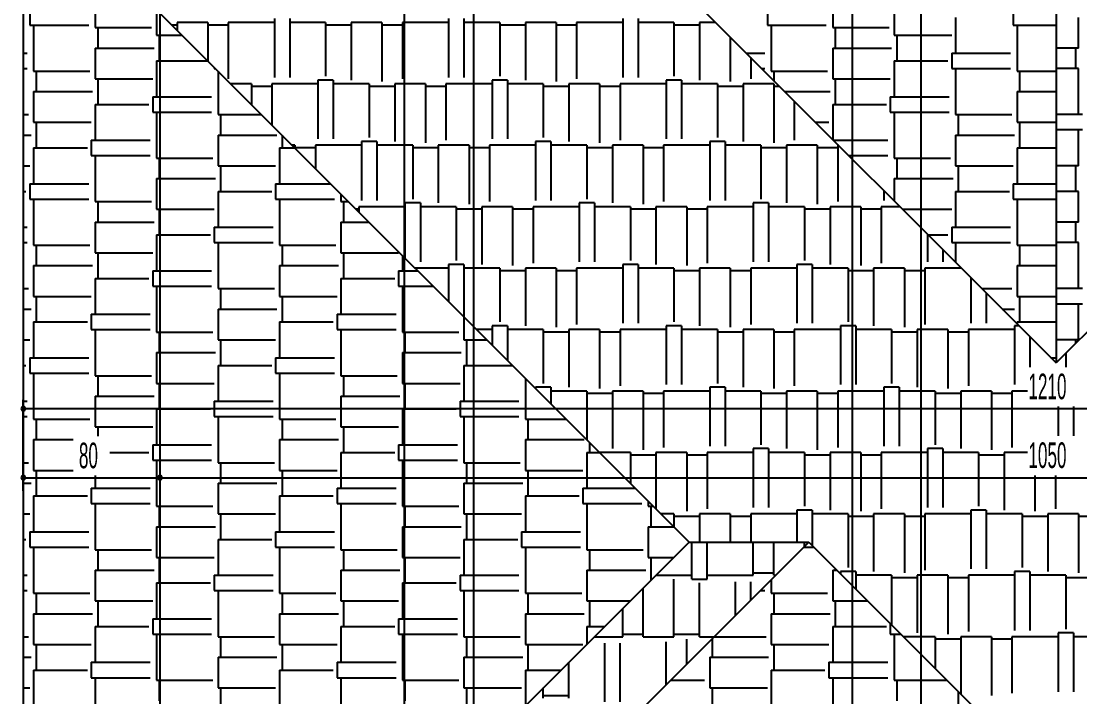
# Model space of a CAD drawing. Extents: x 3907.4 to 3911.57, y -3054.42 to -3053.7.
# Drawn here: x 3909.025 to 3909.149, y -3054.1222 to -3054.043 of the extents above; entities that cross this region are included whole.
import ezdxf

# ---------------------------------------------------------------- set-up
doc = ezdxf.new("R2010")
doc.units = 0
doc.header["$LTSCALE"] = 2
doc.header["$MEASUREMENT"] = 0
doc.linetypes.add('ACAD_ISO03W100', pattern=[30, 12, -18])
doc.layers.get('0').update_dxf_attribs({"linetype": 'CONTINUOUS'})
for name, color, linetype in [('MB', 11, 'CONTINUOUS'), ('OLÇÜ', 6, 'CONTINUOUS'), ('TARAMA', 9, 'CONTINUOUS'), ('ÇATI', 7, 'CONTINUOUS')]:
    doc.layers.add(name, color=color, linetype=linetype)
doc.styles.add('ÖLÇÜ', font='stylu.ttf', dxfattribs={"width": 0.5})

msp = doc.modelspace()

# ---------------------------------------------------------------- linework, layer by layer
at = {"color": 0, "linetype": 'ByBlock'}
for centre, start, end in [((3909.02525, -3054.08837), 0, 180), ((3909.02525, -3054.08837), 180, 0), ((3909.02525, -3054.09648), 0, 180), ((3909.02525, -3054.09648), 180, 0), ((3909.04125, -3054.09648), 0, 180), ((3909.04125, -3054.09648), 0, 180), ((3909.04125, -3054.09648), 180, 0), ((3909.04125, -3054.09648), 180, 0)]:
    msp.add_arc(centre, 0.00025, start, end, dxfattribs=at)
at = {"layer": 'MB', "color": 7, "linetype": 'ACAD_ISO03W100', "ltscale": 0.5}
msp.add_line((3909.04125, -3054.04203), (3909.04125, -3054.16603), dxfattribs=at)
at = {"layer": 'OLÇÜ', "color": 6}
for p, q in [((3909.13037, -3053.96603), (3909.13037, -3054.29203)), ((3909.12236, -3053.98203), (3909.12236, -3054.27603)), ((3909.07797, -3054.02603), (3909.07797, -3054.29203)), ((3909.06986, -3054.04203), (3909.06986, -3054.27603)), ((3909.02525, -3054.09803), (3909.02525, -3054.08737)), ((3909.02525, -3054.08837), (3909.26725, -3054.08837)), ((3909.02525, -3054.09287), (3909.02525, -3054.09548)), ((3909.04125, -3054.09287), (3909.04125, -3054.09548)), ((3909.04125, -3054.09287), (3909.04125, -3054.09548)), ((3909.02525, -3054.09648), (3909.04125, -3054.09648)), ((3909.04125, -3054.09648), (3909.25125, -3054.09648))]:
    msp.add_line(p, q, dxfattribs=at)
at = {"layer": 'TARAMA', "color": 6}
for p, q in [((3909.03366, -3054.03832), (3909.03366, -3054.04372)), ((3909.12006, -3054.03832), (3909.12006, -3054.04372)), ((3909.12726, -3054.04102), (3909.12726, -3054.04462)), ((3909.02601, -3054.04162), (3909.02601, -3054.04342)), ((3909.04086, -3054.04164), (3909.04086, -3054.04462)), ((3909.05466, -3054.04267), (3909.05466, -3054.04957)), ((3909.05646, -3054.04267), (3909.05646, -3054.04957)), ((3909.07506, -3054.04267), (3909.07506, -3054.04957)), ((3909.07686, -3054.04267), (3909.07686, -3054.04957)), ((3909.09546, -3054.04267), (3909.09546, -3054.04957)), ((3909.09726, -3054.04267), (3909.09726, -3054.04957)), ((3909.11241, -3054.04162), (3909.11241, -3054.04342)), ((3909.13446, -3054.04252), (3909.13446, -3054.04672)), ((3909.14121, -3054.04162), (3909.14121, -3054.04342)), ((3909.14886, -3054.04612), (3909.14886, -3054.04252)), ((3909.02601, -3054.04342), (3909.03291, -3054.04342)), ((3909.02646, -3054.04342), (3909.02646, -3054.04882)), ((3909.03366, -3054.04372), (3909.04026, -3054.04372)), ((3909.03396, -3054.04372), (3909.03396, -3054.04612)), ((3909.04326, -3054.04342), (3909.04263, -3054.04342)), ((3909.04686, -3054.04312), (3909.04326, -3054.04312)), ((3909.04326, -3054.04312), (3909.04326, -3054.04404)), ((3909.04686, -3054.04312), (3909.04686, -3054.04764)), ((3909.04926, -3054.04342), (3909.04686, -3054.04342)), ((3909.05466, -3054.04312), (3909.04926, -3054.04312)), ((3909.04926, -3054.04312), (3909.04926, -3054.04972)), ((3909.06066, -3054.04312), (3909.05646, -3054.04312)), ((3909.06066, -3054.04312), (3909.06066, -3054.04942)), ((3909.06366, -3054.04342), (3909.06066, -3054.04342)), ((3909.06726, -3054.04312), (3909.06366, -3054.04312)), ((3909.06366, -3054.04312), (3909.06366, -3054.04987)), ((3909.06726, -3054.04312), (3909.06726, -3054.05002)), ((3909.06966, -3054.04342), (3909.06726, -3054.04342)), ((3909.07506, -3054.04312), (3909.06966, -3054.04312)), ((3909.06966, -3054.04312), (3909.06966, -3054.04972)), ((3909.08106, -3054.04312), (3909.07686, -3054.04312)), ((3909.08106, -3054.04312), (3909.08106, -3054.04942)), ((3909.08406, -3054.04342), (3909.08106, -3054.04342)), ((3909.08766, -3054.04312), (3909.08406, -3054.04312)), ((3909.08406, -3054.04312), (3909.08406, -3054.04987)), ((3909.08766, -3054.04312), (3909.08766, -3054.05002)), ((3909.09006, -3054.04342), (3909.08766, -3054.04342)), ((3909.09546, -3054.04312), (3909.09006, -3054.04312)), ((3909.09006, -3054.04312), (3909.09006, -3054.04972)), ((3909.10146, -3054.04312), (3909.09726, -3054.04312)), ((3909.10146, -3054.04312), (3909.10146, -3054.04942)), ((3909.10446, -3054.04342), (3909.10146, -3054.04342)), ((3909.10633, -3054.04312), (3909.10446, -3054.04312)), ((3909.10446, -3054.04312), (3909.10446, -3054.04987)), ((3909.11241, -3054.04342), (3909.11931, -3054.04342)), ((3909.11286, -3054.04342), (3909.11286, -3054.04882)), ((3909.12006, -3054.04372), (3909.12666, -3054.04372)), ((3909.12036, -3054.04372), (3909.12036, -3054.04612)), ((3909.14121, -3054.04342), (3909.14625, -3054.04342)), ((3909.14166, -3054.04342), (3909.14166, -3054.04882)), ((3909.04086, -3054.04462), (3909.04125, -3054.04462)), ((3909.04116, -3054.04462), (3909.04116, -3054.04762)), ((3909.04125, -3054.04462), (3909.04383, -3054.04462)), ((3909.10806, -3054.04484), (3909.10806, -3054.05002)), ((3909.12726, -3054.04462), (3909.13401, -3054.04462)), ((3909.12756, -3054.04462), (3909.12756, -3054.04762)), ((3909.03366, -3054.04612), (3909.03366, -3054.04972)), ((3909.03366, -3054.04612), (3909.04056, -3054.04612)), ((3909.12006, -3054.04612), (3909.12006, -3054.04972)), ((3909.12006, -3054.04612), (3909.12696, -3054.04612)), ((3909.14886, -3054.04612), (3909.14625, -3054.04612)), ((3909.14856, -3054.04852), (3909.14856, -3054.04612)), ((3909.02525, -3054.04672), (3909.02571, -3054.04672)), ((3909.04086, -3054.04762), (3909.04086, -3054.05182)), ((3909.04086, -3054.04762), (3909.04125, -3054.04762)), ((3909.04125, -3054.04762), (3909.04683, -3054.04762)), ((3909.10993, -3054.04672), (3909.11211, -3054.04672)), ((3909.11046, -3054.04724), (3909.11046, -3054.04972)), ((3909.12726, -3054.04762), (3909.12726, -3054.05182)), ((3909.12726, -3054.04762), (3909.13356, -3054.04762)), ((3909.13401, -3054.04672), (3909.13401, -3054.04852)), ((3909.13401, -3054.04672), (3909.14091, -3054.04672)), ((3909.02525, -3054.04852), (3909.02571, -3054.04852)), ((3909.02646, -3054.04882), (3909.03306, -3054.04882)), ((3909.02676, -3054.04882), (3909.02676, -3054.05122)), ((3909.04761, -3054.04839), (3909.04761, -3054.04852)), ((3909.04761, -3054.04852), (3909.04773, -3054.04852)), ((3909.04806, -3054.04884), (3909.04806, -3054.05392)), ((3909.11173, -3054.04852), (3909.11211, -3054.04852)), ((3909.11286, -3054.04882), (3909.11946, -3054.04882)), ((3909.11316, -3054.04882), (3909.11316, -3054.04994)), ((3909.13401, -3054.04852), (3909.14091, -3054.04852)), ((3909.13446, -3054.04852), (3909.13446, -3054.05392)), ((3909.14166, -3054.04882), (3909.14625, -3054.04882)), ((3909.14196, -3054.04882), (3909.14196, -3054.05122)), ((3909.14886, -3054.04852), (3909.14625, -3054.04852)), ((3909.14886, -3054.05392), (3909.14886, -3054.04852)), ((3909.03366, -3054.04972), (3909.04041, -3054.04972)), ((3909.03396, -3054.04972), (3909.03396, -3054.05272)), ((3909.06156, -3054.04987), (3909.05976, -3054.04987)), ((3909.05976, -3054.04987), (3909.05976, -3054.05677)), ((3909.06156, -3054.04987), (3909.06156, -3054.05677)), ((3909.08196, -3054.04987), (3909.08016, -3054.04987)), ((3909.08016, -3054.04987), (3909.08016, -3054.05677)), ((3909.08196, -3054.04987), (3909.08196, -3054.05677)), ((3909.10236, -3054.04987), (3909.10056, -3054.04987)), ((3909.10056, -3054.04987), (3909.10056, -3054.05677)), ((3909.10236, -3054.04987), (3909.10236, -3054.05677)), ((3909.12006, -3054.04972), (3909.12681, -3054.04972)), ((3909.12036, -3054.04972), (3909.12036, -3054.05272)), ((3909.02646, -3054.05122), (3909.02646, -3054.05482)), ((3909.02646, -3054.05122), (3909.03336, -3054.05122)), ((3909.05196, -3054.05032), (3909.04953, -3054.05032)), ((3909.05196, -3054.05032), (3909.05196, -3054.05274)), ((3909.05436, -3054.05062), (3909.05196, -3054.05062)), ((3909.05976, -3054.05032), (3909.05436, -3054.05032)), ((3909.05436, -3054.05032), (3909.05436, -3054.05514)), ((3909.06576, -3054.05032), (3909.06156, -3054.05032)), ((3909.06576, -3054.05032), (3909.06576, -3054.05662)), ((3909.06876, -3054.05062), (3909.06576, -3054.05062)), ((3909.07236, -3054.05032), (3909.06876, -3054.05032)), ((3909.06876, -3054.05032), (3909.06876, -3054.05707)), ((3909.07236, -3054.05032), (3909.07236, -3054.05722)), ((3909.07476, -3054.05062), (3909.07236, -3054.05062)), ((3909.08016, -3054.05032), (3909.07476, -3054.05032)), ((3909.07476, -3054.05032), (3909.07476, -3054.05692)), ((3909.08616, -3054.05032), (3909.08196, -3054.05032)), ((3909.08616, -3054.05032), (3909.08616, -3054.05662)), ((3909.08916, -3054.05062), (3909.08616, -3054.05062)), ((3909.09276, -3054.05032), (3909.08916, -3054.05032)), ((3909.08916, -3054.05032), (3909.08916, -3054.05707)), ((3909.09276, -3054.05032), (3909.09276, -3054.05722)), ((3909.09516, -3054.05062), (3909.09276, -3054.05062)), ((3909.10056, -3054.05032), (3909.09516, -3054.05032)), ((3909.09516, -3054.05032), (3909.09516, -3054.05692)), ((3909.10656, -3054.05032), (3909.10236, -3054.05032)), ((3909.10656, -3054.05032), (3909.10656, -3054.05662)), ((3909.10956, -3054.05062), (3909.10656, -3054.05062)), ((3909.11316, -3054.05032), (3909.10956, -3054.05032)), ((3909.10956, -3054.05032), (3909.10956, -3054.05707)), ((3909.11316, -3054.05032), (3909.11316, -3054.05722)), ((3909.11383, -3054.05062), (3909.11316, -3054.05062)), ((3909.11443, -3054.05122), (3909.11976, -3054.05122)), ((3909.14166, -3054.05122), (3909.14166, -3054.05482)), ((3909.14166, -3054.05122), (3909.14625, -3054.05122)), ((3909.03366, -3054.05272), (3909.03366, -3054.05692)), ((3909.03366, -3054.05272), (3909.03996, -3054.05272)), ((3909.04041, -3054.05182), (3909.04041, -3054.05362)), ((3909.04041, -3054.05182), (3909.04125, -3054.05182)), ((3909.04125, -3054.05182), (3909.04731, -3054.05182)), ((3909.11556, -3054.05234), (3909.11556, -3054.05692)), ((3909.12006, -3054.05272), (3909.12006, -3054.05684)), ((3909.12006, -3054.05272), (3909.12636, -3054.05272)), ((3909.12681, -3054.05182), (3909.12681, -3054.05362)), ((3909.12681, -3054.05182), (3909.13371, -3054.05182)), ((3909.02525, -3054.05392), (3909.02586, -3054.05392)), ((3909.04041, -3054.05362), (3909.04125, -3054.05362)), ((3909.04086, -3054.05362), (3909.04086, -3054.05902)), ((3909.04125, -3054.05362), (3909.04731, -3054.05362)), ((3909.04806, -3054.05392), (3909.05313, -3054.05392)), ((3909.04836, -3054.05392), (3909.04836, -3054.05632)), ((3909.12681, -3054.05362), (3909.13371, -3054.05362)), ((3909.12726, -3054.05362), (3909.12726, -3054.05902)), ((3909.13446, -3054.05392), (3909.14106, -3054.05392)), ((3909.13476, -3054.05392), (3909.13476, -3054.05632)), ((3909.14931, -3054.05392), (3909.14625, -3054.05392)), ((3909.02646, -3054.05482), (3909.03321, -3054.05482)), ((3909.02676, -3054.05482), (3909.02676, -3054.05782)), ((3909.11803, -3054.05482), (3909.11961, -3054.05482)), ((3909.14166, -3054.05482), (3909.14625, -3054.05482)), ((3909.14196, -3054.05482), (3909.14196, -3054.05782)), ((3909.02525, -3054.05632), (3909.02616, -3054.05632)), ((3909.04806, -3054.05632), (3909.04806, -3054.05992)), ((3909.04806, -3054.05632), (3909.05496, -3054.05632)), ((3909.05556, -3054.05634), (3909.05556, -3054.05782)), ((3909.13446, -3054.05632), (3909.13446, -3054.05992)), ((3909.13446, -3054.05632), (3909.14136, -3054.05632)), ((3909.14931, -3054.05572), (3909.14625, -3054.05572)), ((3909.14886, -3054.05992), (3909.14886, -3054.05572)), ((3909.03321, -3054.05692), (3909.03321, -3054.05872)), ((3909.03321, -3054.05692), (3909.04011, -3054.05692)), ((3909.05706, -3054.05752), (3909.05673, -3054.05752)), ((3909.05706, -3054.05752), (3909.05706, -3054.05784)), ((3909.06486, -3054.05752), (3909.05946, -3054.05752)), ((3909.05946, -3054.05752), (3909.05946, -3054.06024)), ((3909.06666, -3054.05707), (3909.06486, -3054.05707)), ((3909.06486, -3054.05707), (3909.06486, -3054.06397)), ((3909.06666, -3054.05707), (3909.06666, -3054.06397)), ((3909.07086, -3054.05752), (3909.06666, -3054.05752)), ((3909.07086, -3054.05752), (3909.07086, -3054.06382)), ((3909.07746, -3054.05752), (3909.07386, -3054.05752)), ((3909.07386, -3054.05752), (3909.07386, -3054.06427)), ((3909.07746, -3054.05752), (3909.07746, -3054.06442)), ((3909.08526, -3054.05752), (3909.07986, -3054.05752)), ((3909.07986, -3054.05752), (3909.07986, -3054.06412)), ((3909.08706, -3054.05707), (3909.08526, -3054.05707)), ((3909.08526, -3054.05707), (3909.08526, -3054.06397)), ((3909.08706, -3054.05707), (3909.08706, -3054.06397)), ((3909.09126, -3054.05752), (3909.08706, -3054.05752)), ((3909.09126, -3054.05752), (3909.09126, -3054.06382)), ((3909.09786, -3054.05752), (3909.09426, -3054.05752)), ((3909.09426, -3054.05752), (3909.09426, -3054.06427)), ((3909.09786, -3054.05752), (3909.09786, -3054.06442)), ((3909.10566, -3054.05752), (3909.10026, -3054.05752)), ((3909.10026, -3054.05752), (3909.10026, -3054.06412)), ((3909.10746, -3054.05707), (3909.10566, -3054.05707)), ((3909.10566, -3054.05707), (3909.10566, -3054.06397)), ((3909.10746, -3054.05707), (3909.10746, -3054.06397)), ((3909.11166, -3054.05752), (3909.10746, -3054.05752)), ((3909.11166, -3054.05752), (3909.11166, -3054.06382)), ((3909.11826, -3054.05752), (3909.11466, -3054.05752)), ((3909.11466, -3054.05752), (3909.11466, -3054.06427)), ((3909.11826, -3054.05752), (3909.11826, -3054.06442)), ((3909.12013, -3054.05692), (3909.12651, -3054.05692)), ((3909.12073, -3054.05752), (3909.12066, -3054.05752)), ((3909.12066, -3054.05752), (3909.12066, -3054.06412)), ((3909.02646, -3054.05782), (3909.02646, -3054.06202)), ((3909.02646, -3054.05782), (3909.03276, -3054.05782)), ((3909.03321, -3054.05872), (3909.04011, -3054.05872)), ((3909.03366, -3054.05872), (3909.03366, -3054.06412)), ((3909.05526, -3054.05782), (3909.05526, -3054.06202)), ((3909.05526, -3054.05782), (3909.05703, -3054.05782)), ((3909.05946, -3054.05782), (3909.05706, -3054.05782)), ((3909.07386, -3054.05782), (3909.07086, -3054.05782)), ((3909.07986, -3054.05782), (3909.07746, -3054.05782)), ((3909.09426, -3054.05782), (3909.09126, -3054.05782)), ((3909.10026, -3054.05782), (3909.09786, -3054.05782)), ((3909.11466, -3054.05782), (3909.11166, -3054.05782)), ((3909.12066, -3054.05782), (3909.11826, -3054.05782)), ((3909.12193, -3054.05872), (3909.12651, -3054.05872)), ((3909.14166, -3054.05782), (3909.14166, -3054.06202)), ((3909.14166, -3054.05782), (3909.14625, -3054.05782)), ((3909.02525, -3054.05992), (3909.02601, -3054.05992)), ((3909.04086, -3054.05902), (3909.04125, -3054.05902)), ((3909.04116, -3054.05902), (3909.04116, -3054.06142)), ((3909.04125, -3054.05902), (3909.04746, -3054.05902)), ((3909.04806, -3054.05992), (3909.05481, -3054.05992)), ((3909.04836, -3054.05992), (3909.04836, -3054.06292)), ((3909.12726, -3054.05902), (3909.13386, -3054.05902)), ((3909.12756, -3054.05902), (3909.12756, -3054.06142)), ((3909.13446, -3054.05992), (3909.14121, -3054.05992)), ((3909.13476, -3054.05992), (3909.13476, -3054.06292)), ((3909.14886, -3054.05992), (3909.14625, -3054.05992)), ((3909.14856, -3054.06292), (3909.14856, -3054.05992)), ((3909.02601, -3054.06202), (3909.02601, -3054.06382)), ((3909.02601, -3054.06202), (3909.03291, -3054.06202)), ((3909.04086, -3054.06142), (3909.04086, -3054.06502)), ((3909.04086, -3054.06142), (3909.04125, -3054.06142)), ((3909.04125, -3054.06142), (3909.04776, -3054.06142)), ((3909.05481, -3054.06202), (3909.05481, -3054.06382)), ((3909.05481, -3054.06202), (3909.06123, -3054.06202)), ((3909.12726, -3054.06142), (3909.12726, -3054.06404)), ((3909.12726, -3054.06142), (3909.13416, -3054.06142)), ((3909.14121, -3054.06202), (3909.14121, -3054.06382)), ((3909.14121, -3054.06202), (3909.14625, -3054.06202)), ((3909.02525, -3054.06292), (3909.02556, -3054.06292)), ((3909.02601, -3054.06382), (3909.03291, -3054.06382)), ((3909.02646, -3054.06382), (3909.02646, -3054.06922)), ((3909.04806, -3054.06292), (3909.04806, -3054.06712)), ((3909.04806, -3054.06292), (3909.05436, -3054.06292)), ((3909.05481, -3054.06382), (3909.06171, -3054.06382)), ((3909.05526, -3054.06382), (3909.05526, -3054.06922)), ((3909.06246, -3054.06324), (3909.06246, -3054.06412)), ((3909.12606, -3054.06284), (3909.12606, -3054.06397)), ((3909.13446, -3054.06292), (3909.13446, -3054.06712)), ((3909.13446, -3054.06292), (3909.14076, -3054.06292)), ((3909.14121, -3054.06382), (3909.14625, -3054.06382)), ((3909.14166, -3054.06382), (3909.14166, -3054.06922)), ((3909.14886, -3054.06292), (3909.14625, -3054.06292)), ((3909.14886, -3054.06652), (3909.14886, -3054.06292)), ((3909.03366, -3054.06412), (3909.04026, -3054.06412)), ((3909.03396, -3054.06412), (3909.03396, -3054.06652)), ((3909.04086, -3054.06502), (3909.04125, -3054.06502)), ((3909.04116, -3054.06502), (3909.04116, -3054.06802)), ((3909.04125, -3054.06502), (3909.04761, -3054.06502)), ((3909.06246, -3054.06412), (3909.06333, -3054.06412)), ((3909.06276, -3054.06412), (3909.06276, -3054.06652)), ((3909.06456, -3054.06502), (3909.06423, -3054.06502)), ((3909.06996, -3054.06472), (3909.06456, -3054.06472)), ((3909.06456, -3054.06472), (3909.06456, -3054.06534)), ((3909.07176, -3054.06427), (3909.06996, -3054.06427)), ((3909.06996, -3054.06427), (3909.06996, -3054.07074)), ((3909.07176, -3054.06427), (3909.07176, -3054.07117)), ((3909.07596, -3054.06472), (3909.07176, -3054.06472)), ((3909.07596, -3054.06472), (3909.07596, -3054.07102)), ((3909.07896, -3054.06502), (3909.07596, -3054.06502)), ((3909.08256, -3054.06472), (3909.07896, -3054.06472)), ((3909.07896, -3054.06472), (3909.07896, -3054.07147)), ((3909.08256, -3054.06472), (3909.08256, -3054.07162)), ((3909.08496, -3054.06502), (3909.08256, -3054.06502)), ((3909.09036, -3054.06472), (3909.08496, -3054.06472)), ((3909.08496, -3054.06472), (3909.08496, -3054.07132)), ((3909.09216, -3054.06427), (3909.09036, -3054.06427)), ((3909.09036, -3054.06427), (3909.09036, -3054.07117)), ((3909.09216, -3054.06427), (3909.09216, -3054.07117)), ((3909.09636, -3054.06472), (3909.09216, -3054.06472)), ((3909.09636, -3054.06472), (3909.09636, -3054.07102)), ((3909.09936, -3054.06502), (3909.09636, -3054.06502)), ((3909.10296, -3054.06472), (3909.09936, -3054.06472)), ((3909.09936, -3054.06472), (3909.09936, -3054.07147)), ((3909.10296, -3054.06472), (3909.10296, -3054.07162)), ((3909.10536, -3054.06502), (3909.10296, -3054.06502)), ((3909.11076, -3054.06472), (3909.10536, -3054.06472)), ((3909.10536, -3054.06472), (3909.10536, -3054.07132)), ((3909.11256, -3054.06427), (3909.11076, -3054.06427)), ((3909.11076, -3054.06427), (3909.11076, -3054.07117)), ((3909.11256, -3054.06427), (3909.11256, -3054.07117)), ((3909.11676, -3054.06472), (3909.11256, -3054.06472)), ((3909.11676, -3054.06472), (3909.11676, -3054.07102)), ((3909.11976, -3054.06502), (3909.11676, -3054.06502)), ((3909.12336, -3054.06472), (3909.11976, -3054.06472)), ((3909.11976, -3054.06472), (3909.11976, -3054.07147)), ((3909.12336, -3054.06472), (3909.12336, -3054.07162)), ((3909.12576, -3054.06502), (3909.12336, -3054.06502)), ((3909.12793, -3054.06472), (3909.12576, -3054.06472)), ((3909.12576, -3054.06472), (3909.12576, -3054.07132)), ((3909.12823, -3054.06502), (3909.13401, -3054.06502)), ((3909.02525, -3054.06712), (3909.02571, -3054.06712)), ((3909.03366, -3054.06652), (3909.03366, -3054.07012)), ((3909.03366, -3054.06652), (3909.04056, -3054.06652)), ((3909.04761, -3054.06712), (3909.04761, -3054.06892)), ((3909.04761, -3054.06712), (3909.05451, -3054.06712)), ((3909.06246, -3054.06652), (3909.06246, -3054.07012)), ((3909.06246, -3054.06652), (3909.06573, -3054.06652)), ((3909.13401, -3054.06712), (3909.13401, -3054.06892)), ((3909.13401, -3054.06712), (3909.14091, -3054.06712)), ((3909.14886, -3054.06652), (3909.14625, -3054.06652)), ((3909.14856, -3054.06892), (3909.14856, -3054.06652)), ((3909.04086, -3054.06802), (3909.04086, -3054.07222)), ((3909.04086, -3054.06802), (3909.04125, -3054.06802)), ((3909.04125, -3054.06802), (3909.04716, -3054.06802)), ((3909.13116, -3054.06794), (3909.13116, -3054.07117)), ((3909.13123, -3054.06802), (3909.13356, -3054.06802)), ((3909.02525, -3054.06892), (3909.02571, -3054.06892)), ((3909.02646, -3054.06922), (3909.03306, -3054.06922)), ((3909.02676, -3054.06922), (3909.02676, -3054.07162)), ((3909.04761, -3054.06892), (3909.05451, -3054.06892)), ((3909.04806, -3054.06892), (3909.04806, -3054.07432)), ((3909.05526, -3054.06922), (3909.06186, -3054.06922)), ((3909.05556, -3054.06922), (3909.05556, -3054.07162)), ((3909.13296, -3054.06974), (3909.13296, -3054.07117)), ((3909.13401, -3054.06892), (3909.14091, -3054.06892)), ((3909.13446, -3054.06892), (3909.13446, -3054.07124)), ((3909.14166, -3054.06922), (3909.14625, -3054.06922)), ((3909.14196, -3054.06922), (3909.14196, -3054.07162)), ((3909.14886, -3054.06892), (3909.14625, -3054.06892)), ((3909.14886, -3054.07432), (3909.14886, -3054.06892)), ((3909.03366, -3054.07012), (3909.04041, -3054.07012)), ((3909.03396, -3054.07012), (3909.03396, -3054.07312)), ((3909.06246, -3054.07012), (3909.06921, -3054.07012)), ((3909.06276, -3054.07012), (3909.06276, -3054.07312)), ((3909.06966, -3054.07044), (3909.06966, -3054.07222)), ((3909.02646, -3054.07162), (3909.02646, -3054.07522)), ((3909.02646, -3054.07162), (3909.03336, -3054.07162)), ((3909.04041, -3054.07222), (3909.04041, -3054.07402)), ((3909.04041, -3054.07222), (3909.04125, -3054.07222)), ((3909.04125, -3054.07222), (3909.04731, -3054.07222)), ((3909.05526, -3054.07162), (3909.05526, -3054.07522)), ((3909.05526, -3054.07162), (3909.06216, -3054.07162)), ((3909.06921, -3054.07222), (3909.06921, -3054.07402)), ((3909.06921, -3054.07222), (3909.07143, -3054.07222)), ((3909.07506, -3054.07192), (3909.07113, -3054.07192)), ((3909.07686, -3054.07147), (3909.07506, -3054.07147)), ((3909.07506, -3054.07147), (3909.07506, -3054.07584)), ((3909.07686, -3054.07147), (3909.07686, -3054.07764)), ((3909.08106, -3054.07192), (3909.07686, -3054.07192)), ((3909.08106, -3054.07192), (3909.08106, -3054.07822)), ((3909.08406, -3054.07222), (3909.08106, -3054.07222)), ((3909.08766, -3054.07192), (3909.08406, -3054.07192)), ((3909.08406, -3054.07192), (3909.08406, -3054.07867)), ((3909.08766, -3054.07192), (3909.08766, -3054.07882)), ((3909.09006, -3054.07222), (3909.08766, -3054.07222)), ((3909.09546, -3054.07192), (3909.09006, -3054.07192)), ((3909.09006, -3054.07192), (3909.09006, -3054.07852)), ((3909.09726, -3054.07147), (3909.09546, -3054.07147)), ((3909.09546, -3054.07147), (3909.09546, -3054.07837)), ((3909.09726, -3054.07147), (3909.09726, -3054.07837)), ((3909.10146, -3054.07192), (3909.09726, -3054.07192)), ((3909.10146, -3054.07192), (3909.10146, -3054.07822)), ((3909.10446, -3054.07222), (3909.10146, -3054.07222)), ((3909.10806, -3054.07192), (3909.10446, -3054.07192)), ((3909.10446, -3054.07192), (3909.10446, -3054.07867)), ((3909.10806, -3054.07192), (3909.10806, -3054.07882)), ((3909.11046, -3054.07222), (3909.10806, -3054.07222)), ((3909.11586, -3054.07192), (3909.11046, -3054.07192)), ((3909.11046, -3054.07192), (3909.11046, -3054.07852)), ((3909.11766, -3054.07147), (3909.11586, -3054.07147)), ((3909.11586, -3054.07147), (3909.11586, -3054.07837)), ((3909.11766, -3054.07147), (3909.11766, -3054.07837)), ((3909.12186, -3054.07192), (3909.11766, -3054.07192)), ((3909.12186, -3054.07192), (3909.12186, -3054.07822)), ((3909.12486, -3054.07222), (3909.12186, -3054.07222)), ((3909.12846, -3054.07192), (3909.12486, -3054.07192)), ((3909.12486, -3054.07192), (3909.12486, -3054.07867)), ((3909.12846, -3054.07192), (3909.12846, -3054.07882)), ((3909.13086, -3054.07222), (3909.12846, -3054.07222)), ((3909.13513, -3054.07192), (3909.13086, -3054.07192)), ((3909.13086, -3054.07192), (3909.13086, -3054.07852)), ((3909.14166, -3054.07162), (3909.14166, -3054.07522)), ((3909.14166, -3054.07162), (3909.14625, -3054.07162)), ((3909.03366, -3054.07312), (3909.03366, -3054.07732)), ((3909.03366, -3054.07312), (3909.03996, -3054.07312)), ((3909.06246, -3054.07312), (3909.06246, -3054.07732)), ((3909.06246, -3054.07312), (3909.06876, -3054.07312)), ((3909.13626, -3054.07304), (3909.13626, -3054.07837)), ((3909.02525, -3054.07432), (3909.02586, -3054.07432)), ((3909.04041, -3054.07402), (3909.04125, -3054.07402)), ((3909.04086, -3054.07402), (3909.04086, -3054.07942)), ((3909.04125, -3054.07402), (3909.04731, -3054.07402)), ((3909.04806, -3054.07432), (3909.05466, -3054.07432)), ((3909.04836, -3054.07432), (3909.04836, -3054.07672)), ((3909.06921, -3054.07402), (3909.07323, -3054.07402)), ((3909.06966, -3054.07402), (3909.06966, -3054.07942)), ((3909.13753, -3054.07432), (3909.14106, -3054.07432)), ((3909.13806, -3054.07484), (3909.13806, -3054.07837)), ((3909.14931, -3054.07432), (3909.14625, -3054.07432)), ((3909.02646, -3054.07522), (3909.03321, -3054.07522)), ((3909.02676, -3054.07522), (3909.02676, -3054.07822)), ((3909.05526, -3054.07522), (3909.06201, -3054.07522)), ((3909.05556, -3054.07522), (3909.05556, -3054.07822)), ((3909.14166, -3054.07522), (3909.14625, -3054.07522)), ((3909.14196, -3054.07522), (3909.14196, -3054.07822)), ((3909.14931, -3054.07612), (3909.14625, -3054.07612)), ((3909.14886, -3054.08032), (3909.14886, -3054.07612)), ((3909.02525, -3054.07672), (3909.02616, -3054.07672)), ((3909.03321, -3054.07732), (3909.03321, -3054.07912)), ((3909.03321, -3054.07732), (3909.04011, -3054.07732)), ((3909.04806, -3054.07672), (3909.04806, -3054.08032)), ((3909.04806, -3054.07672), (3909.05496, -3054.07672)), ((3909.06201, -3054.07732), (3909.06201, -3054.07912)), ((3909.06201, -3054.07732), (3909.06891, -3054.07732)), ((3909.13993, -3054.07672), (3909.14136, -3054.07672)), ((3909.02646, -3054.07822), (3909.02646, -3054.08242)), ((3909.02646, -3054.07822), (3909.03276, -3054.07822)), ((3909.05526, -3054.07822), (3909.05526, -3054.08242)), ((3909.05526, -3054.07822), (3909.06156, -3054.07822)), ((3909.07686, -3054.07764), (3909.07686, -3054.08032)), ((3909.08196, -3054.07867), (3909.08016, -3054.07867)), ((3909.08016, -3054.07867), (3909.08016, -3054.08094)), ((3909.08196, -3054.07867), (3909.08196, -3054.08274)), ((3909.10236, -3054.07867), (3909.10056, -3054.07867)), ((3909.10056, -3054.07867), (3909.10056, -3054.08557)), ((3909.10236, -3054.07867), (3909.10236, -3054.08557)), ((3909.12276, -3054.07867), (3909.12096, -3054.07867)), ((3909.12096, -3054.07867), (3909.12096, -3054.08557)), ((3909.12276, -3054.07867), (3909.12276, -3054.08557)), ((3909.14188, -3054.07867), (3909.14136, -3054.07867)), ((3909.14136, -3054.07867), (3909.14136, -3054.08557)), ((3909.14166, -3054.07822), (3909.14166, -3054.07844)), ((3909.14166, -3054.07822), (3909.14625, -3054.07822)), ((3909.03321, -3054.07912), (3909.04011, -3054.07912)), ((3909.03366, -3054.07912), (3909.03366, -3054.08452)), ((3909.04086, -3054.07942), (3909.04125, -3054.07942)), ((3909.04116, -3054.07942), (3909.04116, -3054.08182)), ((3909.04125, -3054.07942), (3909.04746, -3054.07942)), ((3909.06201, -3054.07912), (3909.06891, -3054.07912)), ((3909.06246, -3054.07912), (3909.06246, -3054.08452)), ((3909.06966, -3054.07942), (3909.07626, -3054.07942)), ((3909.06996, -3054.07942), (3909.06996, -3054.08182)), ((3909.08016, -3054.07912), (3909.07833, -3054.07912)), ((3909.08616, -3054.07912), (3909.08196, -3054.07912)), ((3909.08616, -3054.07912), (3909.08616, -3054.08542)), ((3909.08916, -3054.07942), (3909.08616, -3054.07942)), ((3909.09276, -3054.07912), (3909.08916, -3054.07912)), ((3909.08916, -3054.07912), (3909.08916, -3054.08587)), ((3909.09276, -3054.07912), (3909.09276, -3054.08602)), ((3909.09516, -3054.07942), (3909.09276, -3054.07942)), ((3909.10056, -3054.07912), (3909.09516, -3054.07912)), ((3909.09516, -3054.07912), (3909.09516, -3054.08572)), ((3909.10656, -3054.07912), (3909.10236, -3054.07912)), ((3909.10656, -3054.07912), (3909.10656, -3054.08542)), ((3909.10956, -3054.07942), (3909.10656, -3054.07942)), ((3909.11316, -3054.07912), (3909.10956, -3054.07912)), ((3909.10956, -3054.07912), (3909.10956, -3054.08587)), ((3909.11316, -3054.07912), (3909.11316, -3054.08602)), ((3909.11556, -3054.07942), (3909.11316, -3054.07942)), ((3909.12096, -3054.07912), (3909.11556, -3054.07912)), ((3909.11556, -3054.07912), (3909.11556, -3054.08572)), ((3909.12696, -3054.07912), (3909.12276, -3054.07912)), ((3909.12696, -3054.07912), (3909.12696, -3054.08542)), ((3909.12996, -3054.07942), (3909.12696, -3054.07942)), ((3909.13356, -3054.07912), (3909.12996, -3054.07912)), ((3909.12996, -3054.07912), (3909.12996, -3054.08587)), ((3909.13356, -3054.07912), (3909.13356, -3054.08602)), ((3909.13596, -3054.07942), (3909.13356, -3054.07942)), ((3909.14136, -3054.07912), (3909.13596, -3054.07912)), ((3909.13596, -3054.07912), (3909.13596, -3054.08572)), ((3909.14316, -3054.07994), (3909.14316, -3054.08352)), ((3909.02525, -3054.08032), (3909.02601, -3054.08032)), ((3909.04806, -3054.08032), (3909.05481, -3054.08032)), ((3909.04836, -3054.08032), (3909.04836, -3054.08332)), ((3909.07686, -3054.08032), (3909.07953, -3054.08032)), ((3909.07716, -3054.08032), (3909.07716, -3054.08332)), ((3909.14886, -3054.08032), (3909.14625, -3054.08032)), ((3909.14856, -3054.08071), (3909.14856, -3054.08032)), ((3909.02601, -3054.08242), (3909.02601, -3054.08422)), ((3909.02601, -3054.08242), (3909.03291, -3054.08242)), ((3909.04086, -3054.08182), (3909.04086, -3054.08542)), ((3909.04086, -3054.08182), (3909.04125, -3054.08182)), ((3909.04125, -3054.08182), (3909.04776, -3054.08182)), ((3909.05481, -3054.08242), (3909.05481, -3054.08422)), ((3909.05481, -3054.08242), (3909.06171, -3054.08242)), ((3909.06966, -3054.08182), (3909.06966, -3054.08542)), ((3909.06966, -3054.08182), (3909.07656, -3054.08182)), ((3909.14563, -3054.08242), (3909.14625, -3054.08242)), ((3909.14736, -3054.08191), (3909.14736, -3054.08352)), ((3909.02525, -3054.08332), (3909.02556, -3054.08332)), ((3909.04806, -3054.08332), (3909.04806, -3054.08752)), ((3909.04806, -3054.08332), (3909.05436, -3054.08332)), ((3909.07686, -3054.08332), (3909.07686, -3054.08752)), ((3909.07686, -3054.08332), (3909.08253, -3054.08332)), ((3909.02601, -3054.08422), (3909.03291, -3054.08422)), ((3909.02646, -3054.08422), (3909.02646, -3054.08962)), ((3909.03366, -3054.08452), (3909.04026, -3054.08452)), ((3909.03396, -3054.08452), (3909.03396, -3054.08692)), ((3909.05481, -3054.08422), (3909.06171, -3054.08422)), ((3909.05526, -3054.08422), (3909.05526, -3054.08962)), ((3909.06246, -3054.08452), (3909.06906, -3054.08452)), ((3909.06276, -3054.08452), (3909.06276, -3054.08692)), ((3909.08406, -3054.08484), (3909.08406, -3054.08962)), ((3909.04086, -3054.08542), (3909.04125, -3054.08542)), ((3909.04116, -3054.08542), (3909.04116, -3054.08842)), ((3909.04125, -3054.08542), (3909.04761, -3054.08542)), ((3909.06966, -3054.08542), (3909.07641, -3054.08542)), ((3909.06996, -3054.08542), (3909.06996, -3054.08842)), ((3909.08706, -3054.08587), (3909.08526, -3054.08587)), ((3909.08526, -3054.08587), (3909.08526, -3054.08604)), ((3909.08706, -3054.08587), (3909.08706, -3054.08784)), ((3909.10746, -3054.08587), (3909.10566, -3054.08587)), ((3909.10566, -3054.08587), (3909.10566, -3054.09277)), ((3909.10746, -3054.08587), (3909.10746, -3054.09277)), ((3909.12786, -3054.08587), (3909.12606, -3054.08587)), ((3909.12606, -3054.08587), (3909.12606, -3054.09277)), ((3909.12786, -3054.08587), (3909.12786, -3054.09277)), ((3909.03366, -3054.08692), (3909.03366, -3054.09052)), ((3909.03366, -3054.08692), (3909.04056, -3054.08692)), ((3909.06246, -3054.08692), (3909.06246, -3054.09052)), ((3909.06246, -3054.08692), (3909.06936, -3054.08692)), ((3909.09126, -3054.08632), (3909.08706, -3054.08632)), ((3909.09126, -3054.08632), (3909.09126, -3054.09204)), ((3909.09426, -3054.08662), (3909.09126, -3054.08662)), ((3909.09786, -3054.08632), (3909.09426, -3054.08632)), ((3909.09426, -3054.08632), (3909.09426, -3054.09307)), ((3909.09786, -3054.08632), (3909.09786, -3054.09322)), ((3909.10026, -3054.08662), (3909.09786, -3054.08662)), ((3909.10566, -3054.08632), (3909.10026, -3054.08632)), ((3909.10026, -3054.08632), (3909.10026, -3054.09292)), ((3909.11166, -3054.08632), (3909.10746, -3054.08632)), ((3909.11166, -3054.08632), (3909.11166, -3054.09262)), ((3909.11466, -3054.08662), (3909.11166, -3054.08662)), ((3909.11826, -3054.08632), (3909.11466, -3054.08632)), ((3909.11466, -3054.08632), (3909.11466, -3054.09307)), ((3909.11826, -3054.08632), (3909.11826, -3054.09322)), ((3909.12066, -3054.08662), (3909.11826, -3054.08662)), ((3909.12606, -3054.08632), (3909.12066, -3054.08632)), ((3909.12066, -3054.08632), (3909.12066, -3054.09292)), ((3909.13206, -3054.08632), (3909.12786, -3054.08632)), ((3909.13206, -3054.08632), (3909.13206, -3054.09262)), ((3909.13506, -3054.08662), (3909.13206, -3054.08662)), ((3909.13866, -3054.08632), (3909.13506, -3054.08632)), ((3909.13506, -3054.08632), (3909.13506, -3054.09307)), ((3909.13866, -3054.08632), (3909.13866, -3054.09322)), ((3909.14106, -3054.08662), (3909.13866, -3054.08662)), ((3909.14289, -3054.08632), (3909.14106, -3054.08632)), ((3909.14106, -3054.08632), (3909.14106, -3054.09292)), ((3909.02525, -3054.08752), (3909.02571, -3054.08752)), ((3909.04086, -3054.08842), (3909.04086, -3054.09262)), ((3909.04086, -3054.08842), (3909.04125, -3054.08842)), ((3909.04125, -3054.08842), (3909.04716, -3054.08842)), ((3909.04761, -3054.08752), (3909.04761, -3054.08932)), ((3909.04761, -3054.08752), (3909.05451, -3054.08752)), ((3909.06966, -3054.08842), (3909.06966, -3054.09262)), ((3909.06966, -3054.08842), (3909.07596, -3054.08842)), ((3909.07641, -3054.08752), (3909.07641, -3054.08932)), ((3909.07641, -3054.08752), (3909.08331, -3054.08752)), ((3909.14646, -3054.08812), (3909.14646, -3054.09158)), ((3909.14826, -3054.08812), (3909.14826, -3054.09158)), ((3909.02525, -3054.08932), (3909.02571, -3054.08932)), ((3909.02646, -3054.08962), (3909.03306, -3054.08962)), ((3909.02676, -3054.08962), (3909.02676, -3054.09202)), ((3909.04761, -3054.08932), (3909.05451, -3054.08932)), ((3909.04806, -3054.08932), (3909.04806, -3054.09472)), ((3909.05526, -3054.08962), (3909.06186, -3054.08962)), ((3909.05556, -3054.08962), (3909.05556, -3054.09202)), ((3909.07641, -3054.08932), (3909.08331, -3054.08932)), ((3909.07686, -3054.08932), (3909.07686, -3054.09472)), ((3909.08406, -3054.08962), (3909.08883, -3054.08962)), ((3909.08436, -3054.08962), (3909.08436, -3054.09202)), ((3909.03366, -3054.09052), (3909.04041, -3054.09052)), ((3909.03396, -3054.09052), (3909.03396, -3054.09161)), ((3909.06246, -3054.09052), (3909.06921, -3054.09052)), ((3909.06276, -3054.09052), (3909.06276, -3054.09352)), ((3909.02646, -3054.09202), (3909.02646, -3054.09562)), ((3909.02646, -3054.09202), (3909.03109, -3054.09202)), ((3909.05526, -3054.09202), (3909.05526, -3054.09562)), ((3909.05526, -3054.09202), (3909.06216, -3054.09202)), ((3909.08406, -3054.09202), (3909.08406, -3054.09562)), ((3909.08406, -3054.09202), (3909.09096, -3054.09202)), ((3909.09156, -3054.09234), (3909.09156, -3054.09352)), ((3909.0354, -3054.09352), (3909.03996, -3054.09352)), ((3909.04041, -3054.09262), (3909.04041, -3054.09442)), ((3909.04041, -3054.09262), (3909.04125, -3054.09262)), ((3909.04125, -3054.09262), (3909.04731, -3054.09262)), ((3909.06246, -3054.09352), (3909.06246, -3054.09772)), ((3909.06246, -3054.09352), (3909.06876, -3054.09352)), ((3909.06921, -3054.09262), (3909.06921, -3054.09442)), ((3909.06921, -3054.09262), (3909.07611, -3054.09262)), ((3909.09126, -3054.09352), (3909.09126, -3054.09772)), ((3909.09126, -3054.09352), (3909.09273, -3054.09352)), ((3909.09636, -3054.09352), (3909.09273, -3054.09352)), ((3909.09636, -3054.09352), (3909.09636, -3054.09714)), ((3909.10296, -3054.09352), (3909.09936, -3054.09352)), ((3909.09936, -3054.09352), (3909.09936, -3054.10014)), ((3909.10296, -3054.09352), (3909.10296, -3054.10042)), ((3909.11076, -3054.09352), (3909.10536, -3054.09352)), ((3909.10536, -3054.09352), (3909.10536, -3054.10012)), ((3909.11256, -3054.09307), (3909.11076, -3054.09307)), ((3909.11076, -3054.09307), (3909.11076, -3054.09997)), ((3909.11256, -3054.09307), (3909.11256, -3054.09997)), ((3909.11676, -3054.09352), (3909.11256, -3054.09352)), ((3909.11676, -3054.09352), (3909.11676, -3054.09982)), ((3909.12336, -3054.09352), (3909.11976, -3054.09352)), ((3909.11976, -3054.09352), (3909.11976, -3054.10027)), ((3909.12336, -3054.09352), (3909.12336, -3054.10042)), ((3909.13116, -3054.09352), (3909.12576, -3054.09352)), ((3909.12576, -3054.09352), (3909.12576, -3054.10012)), ((3909.13296, -3054.09307), (3909.13116, -3054.09307)), ((3909.13116, -3054.09307), (3909.13116, -3054.09997)), ((3909.13296, -3054.09307), (3909.13296, -3054.09997)), ((3909.13716, -3054.09352), (3909.13296, -3054.09352)), ((3909.13716, -3054.09352), (3909.13716, -3054.09982)), ((3909.14289, -3054.09352), (3909.14016, -3054.09352)), ((3909.14016, -3054.09352), (3909.14016, -3054.10027)), ((3909.02525, -3054.09472), (3909.02586, -3054.09472)), ((3909.04041, -3054.09442), (3909.04125, -3054.09442)), ((3909.04086, -3054.09442), (3909.04086, -3054.09982)), ((3909.04125, -3054.09442), (3909.04731, -3054.09442)), ((3909.04806, -3054.09472), (3909.05466, -3054.09472)), ((3909.04836, -3054.09472), (3909.04836, -3054.09712)), ((3909.06921, -3054.09442), (3909.07611, -3054.09442)), ((3909.06966, -3054.09442), (3909.06966, -3054.09982)), ((3909.07686, -3054.09472), (3909.08346, -3054.09472)), ((3909.07716, -3054.09472), (3909.07716, -3054.09712)), ((3909.09936, -3054.09382), (3909.09636, -3054.09382)), ((3909.10536, -3054.09382), (3909.10296, -3054.09382)), ((3909.11976, -3054.09382), (3909.11676, -3054.09382)), ((3909.12576, -3054.09382), (3909.12336, -3054.09382)), ((3909.14016, -3054.09382), (3909.13716, -3054.09382)), ((3909.02646, -3054.09562), (3909.03109, -3054.09562)), ((3909.02676, -3054.09562), (3909.02676, -3054.09862)), ((3909.05526, -3054.09562), (3909.06201, -3054.09562)), ((3909.05556, -3054.09562), (3909.05556, -3054.09862)), ((3909.08406, -3054.09562), (3909.09081, -3054.09562)), ((3909.08436, -3054.09562), (3909.08436, -3054.09862)), ((3909.02525, -3054.09712), (3909.02616, -3054.09712)), ((3909.03366, -3054.09623), (3909.03366, -3054.09772)), ((3909.04806, -3054.09712), (3909.04806, -3054.10072)), ((3909.04806, -3054.09712), (3909.05496, -3054.09712)), ((3909.07686, -3054.09712), (3909.07686, -3054.10072)), ((3909.07686, -3054.09712), (3909.08376, -3054.09712)), ((3909.14376, -3054.09623), (3909.14376, -3054.10042)), ((3909.14616, -3054.09623), (3909.14616, -3054.10012)), ((3909.03321, -3054.09772), (3909.03321, -3054.09952)), ((3909.03321, -3054.09772), (3909.04011, -3054.09772)), ((3909.06201, -3054.09772), (3909.06201, -3054.09952)), ((3909.06201, -3054.09772), (3909.06891, -3054.09772)), ((3909.09081, -3054.09772), (3909.09081, -3054.09952)), ((3909.09081, -3054.09772), (3909.09693, -3054.09772)), ((3909.02646, -3054.09862), (3909.02646, -3054.10282)), ((3909.02646, -3054.09862), (3909.03276, -3054.09862)), ((3909.03321, -3054.09952), (3909.04011, -3054.09952)), ((3909.03366, -3054.09952), (3909.03366, -3054.10492)), ((3909.04086, -3054.09982), (3909.04125, -3054.09982)), ((3909.04116, -3054.09982), (3909.04116, -3054.10222)), ((3909.04125, -3054.09982), (3909.04746, -3054.09982)), ((3909.05526, -3054.09862), (3909.05526, -3054.10282)), ((3909.05526, -3054.09862), (3909.06156, -3054.09862)), ((3909.06201, -3054.09952), (3909.06891, -3054.09952)), ((3909.06246, -3054.09952), (3909.06246, -3054.10492)), ((3909.06966, -3054.09982), (3909.07626, -3054.09982)), ((3909.06996, -3054.09982), (3909.06996, -3054.10222)), ((3909.08406, -3054.09862), (3909.08406, -3054.10282)), ((3909.08406, -3054.09862), (3909.09036, -3054.09862)), ((3909.09081, -3054.09952), (3909.09771, -3054.09952)), ((3909.09126, -3054.09952), (3909.09126, -3054.10492)), ((3909.09846, -3054.09924), (3909.09846, -3054.09982)), ((3909.09846, -3054.09982), (3909.09903, -3054.09982)), ((3909.09876, -3054.09982), (3909.09876, -3054.10222)), ((3909.02525, -3054.10072), (3909.02601, -3054.10072)), ((3909.04806, -3054.10072), (3909.05481, -3054.10072)), ((3909.04836, -3054.10072), (3909.04836, -3054.10372)), ((3909.07686, -3054.10072), (3909.08361, -3054.10072)), ((3909.07716, -3054.10072), (3909.07716, -3054.10372)), ((3909.10146, -3054.10072), (3909.09993, -3054.10072)), ((3909.10146, -3054.10072), (3909.10146, -3054.10224)), ((3909.10446, -3054.10102), (3909.10146, -3054.10102)), ((3909.10806, -3054.10072), (3909.10446, -3054.10072)), ((3909.10446, -3054.10072), (3909.10446, -3054.10403)), ((3909.10806, -3054.10072), (3909.10806, -3054.10403)), ((3909.11046, -3054.10102), (3909.10806, -3054.10102)), ((3909.11586, -3054.10072), (3909.11046, -3054.10072)), ((3909.11046, -3054.10072), (3909.11046, -3054.10403)), ((3909.11766, -3054.10027), (3909.11586, -3054.10027)), ((3909.11586, -3054.10027), (3909.11586, -3054.10403)), ((3909.11766, -3054.10027), (3909.11766, -3054.10444)), ((3909.12186, -3054.10072), (3909.11766, -3054.10072)), ((3909.12186, -3054.10072), (3909.12186, -3054.10702)), ((3909.12486, -3054.10102), (3909.12186, -3054.10102)), ((3909.12846, -3054.10072), (3909.12486, -3054.10072)), ((3909.12486, -3054.10072), (3909.12486, -3054.10747)), ((3909.12846, -3054.10072), (3909.12846, -3054.10762)), ((3909.13086, -3054.10102), (3909.12846, -3054.10102)), ((3909.13626, -3054.10072), (3909.13086, -3054.10072)), ((3909.13086, -3054.10072), (3909.13086, -3054.10732)), ((3909.13806, -3054.10027), (3909.13626, -3054.10027)), ((3909.13626, -3054.10027), (3909.13626, -3054.10717)), ((3909.13806, -3054.10027), (3909.13806, -3054.10717)), ((3909.14226, -3054.10072), (3909.13806, -3054.10072)), ((3909.14226, -3054.10072), (3909.14226, -3054.10702)), ((3909.14526, -3054.10102), (3909.14226, -3054.10102)), ((3909.14886, -3054.10072), (3909.14526, -3054.10072)), ((3909.14526, -3054.10072), (3909.14526, -3054.10747)), ((3909.14886, -3054.10072), (3909.14886, -3054.10762)), ((3909.15126, -3054.10102), (3909.14886, -3054.10102)), ((3909.04086, -3054.10222), (3909.04086, -3054.10582)), ((3909.04086, -3054.10222), (3909.04125, -3054.10222)), ((3909.04125, -3054.10222), (3909.04776, -3054.10222)), ((3909.06966, -3054.10222), (3909.06966, -3054.10582)), ((3909.06966, -3054.10222), (3909.07656, -3054.10222)), ((3909.09846, -3054.10222), (3909.09846, -3054.10582)), ((3909.09846, -3054.10222), (3909.10143, -3054.10222)), ((3909.02601, -3054.10282), (3909.02601, -3054.10462)), ((3909.02601, -3054.10282), (3909.03291, -3054.10282)), ((3909.05481, -3054.10282), (3909.05481, -3054.10462)), ((3909.05481, -3054.10282), (3909.06171, -3054.10282)), ((3909.08361, -3054.10282), (3909.08361, -3054.10462)), ((3909.08361, -3054.10282), (3909.09051, -3054.10282)), ((3909.02525, -3054.10372), (3909.02556, -3054.10372)), ((3909.02601, -3054.10462), (3909.03291, -3054.10462)), ((3909.02646, -3054.10462), (3909.02646, -3054.11002)), ((3909.04806, -3054.10372), (3909.04806, -3054.10792)), ((3909.04806, -3054.10372), (3909.05436, -3054.10372)), ((3909.05481, -3054.10462), (3909.06171, -3054.10462)), ((3909.05526, -3054.10462), (3909.05526, -3054.11002)), ((3909.07686, -3054.10372), (3909.07686, -3054.10792)), ((3909.07686, -3054.10372), (3909.08316, -3054.10372)), ((3909.08361, -3054.10462), (3909.09051, -3054.10462)), ((3909.08406, -3054.10462), (3909.08406, -3054.11002)), ((3909.10356, -3054.10837), (3909.10356, -3054.10403)), ((3909.10536, -3054.10837), (3909.10536, -3054.10403)), ((3909.11076, -3054.10792), (3909.11076, -3054.10403)), ((3909.11316, -3054.10792), (3909.11316, -3054.10403)), ((3909.11666, -3054.10462), (3909.11783, -3054.10462)), ((3909.11676, -3054.10451), (3909.11676, -3054.10403)), ((3909.03366, -3054.10492), (3909.04026, -3054.10492)), ((3909.03396, -3054.10492), (3909.03396, -3054.10732)), ((3909.04086, -3054.10582), (3909.04125, -3054.10582)), ((3909.04116, -3054.10582), (3909.04116, -3054.10882)), ((3909.04125, -3054.10582), (3909.04761, -3054.10582)), ((3909.06246, -3054.10492), (3909.06906, -3054.10492)), ((3909.06276, -3054.10492), (3909.06276, -3054.10732)), ((3909.06966, -3054.10582), (3909.07641, -3054.10582)), ((3909.06996, -3054.10582), (3909.06996, -3054.10882)), ((3909.09126, -3054.10492), (3909.09786, -3054.10492)), ((3909.09156, -3054.10492), (3909.09156, -3054.10732)), ((3909.09846, -3054.10582), (3909.10146, -3054.10582)), ((3909.09876, -3054.10582), (3909.09876, -3054.10851)), ((3909.12036, -3054.10714), (3909.12036, -3054.10732)), ((3909.02525, -3054.10792), (3909.02571, -3054.10792)), ((3909.03366, -3054.10732), (3909.03366, -3054.11092)), ((3909.03366, -3054.10732), (3909.04056, -3054.10732)), ((3909.04761, -3054.10792), (3909.04761, -3054.10972)), ((3909.04761, -3054.10792), (3909.05451, -3054.10792)), ((3909.06246, -3054.10732), (3909.06246, -3054.11092)), ((3909.06246, -3054.10732), (3909.06936, -3054.10732)), ((3909.07641, -3054.10792), (3909.07641, -3054.10972)), ((3909.07641, -3054.10792), (3909.08331, -3054.10792)), ((3909.09126, -3054.10732), (3909.09126, -3054.11092)), ((3909.09126, -3054.10732), (3909.09816, -3054.10732)), ((3909.09936, -3054.10792), (3909.09936, -3054.10791)), ((3909.09936, -3054.10792), (3909.10356, -3054.10792)), ((3909.10146, -3054.11512), (3909.10146, -3054.10837)), ((3909.10356, -3054.10837), (3909.10536, -3054.10837)), ((3909.10536, -3054.10792), (3909.11076, -3054.10792)), ((3909.11076, -3054.10762), (3909.11316, -3054.10762)), ((3909.11286, -3054.10841), (3909.11286, -3054.11002)), ((3909.11316, -3054.10792), (3909.11336, -3054.10792)), ((3909.12006, -3054.10732), (3909.12006, -3054.11092)), ((3909.12006, -3054.10732), (3909.12053, -3054.10732)), ((3909.12276, -3054.10747), (3909.12096, -3054.10747)), ((3909.12096, -3054.10747), (3909.12096, -3054.10774)), ((3909.12276, -3054.10747), (3909.12276, -3054.10954)), ((3909.12696, -3054.10792), (3909.12276, -3054.10792)), ((3909.12696, -3054.10792), (3909.12696, -3054.11374)), ((3909.12996, -3054.10822), (3909.12696, -3054.10822)), ((3909.13356, -3054.10792), (3909.12996, -3054.10792)), ((3909.12996, -3054.10792), (3909.12996, -3054.11467)), ((3909.13356, -3054.10792), (3909.13356, -3054.11482)), ((3909.13596, -3054.10822), (3909.13356, -3054.10822)), ((3909.14136, -3054.10792), (3909.13596, -3054.10792)), ((3909.13596, -3054.10792), (3909.13596, -3054.11452)), ((3909.14316, -3054.10747), (3909.14136, -3054.10747)), ((3909.14136, -3054.10747), (3909.14136, -3054.11437)), ((3909.14316, -3054.10747), (3909.14316, -3054.11437)), ((3909.14736, -3054.10792), (3909.14316, -3054.10792)), ((3909.14736, -3054.10792), (3909.14736, -3054.11422)), ((3909.15036, -3054.10822), (3909.14736, -3054.10822)), ((3909.02525, -3054.10972), (3909.02571, -3054.10972)), ((3909.04086, -3054.10882), (3909.04086, -3054.11302)), ((3909.04086, -3054.10882), (3909.04125, -3054.10882)), ((3909.04125, -3054.10882), (3909.04716, -3054.10882)), ((3909.04761, -3054.10972), (3909.05451, -3054.10972)), ((3909.04806, -3054.10972), (3909.04806, -3054.11512)), ((3909.06966, -3054.10882), (3909.06966, -3054.11302)), ((3909.06966, -3054.10882), (3909.07596, -3054.10882)), ((3909.07641, -3054.10972), (3909.08331, -3054.10972)), ((3909.07686, -3054.10972), (3909.07686, -3054.11512)), ((3909.09786, -3054.11512), (3909.09786, -3054.10941)), ((3909.10446, -3054.11512), (3909.10446, -3054.10882)), ((3909.10866, -3054.11261), (3909.10866, -3054.10867)), ((3909.11046, -3054.11081), (3909.11046, -3054.10867)), ((3909.11156, -3054.10972), (3909.11211, -3054.10972)), ((3909.02646, -3054.11002), (3909.03306, -3054.11002)), ((3909.02676, -3054.11002), (3909.02676, -3054.11242)), ((3909.03366, -3054.11092), (3909.04041, -3054.11092)), ((3909.03396, -3054.11092), (3909.03396, -3054.11392)), ((3909.05526, -3054.11002), (3909.06186, -3054.11002)), ((3909.05556, -3054.11002), (3909.05556, -3054.11242)), ((3909.06246, -3054.11092), (3909.06921, -3054.11092)), ((3909.06276, -3054.11092), (3909.06276, -3054.11392)), ((3909.08406, -3054.11002), (3909.09066, -3054.11002)), ((3909.08436, -3054.11002), (3909.08436, -3054.11242)), ((3909.09126, -3054.11092), (3909.09636, -3054.11092)), ((3909.09156, -3054.11092), (3909.09156, -3054.11392)), ((3909.11286, -3054.11002), (3909.11946, -3054.11002)), ((3909.11316, -3054.11002), (3909.11316, -3054.11242)), ((3909.12006, -3054.11092), (3909.12413, -3054.11092)), ((3909.12036, -3054.11092), (3909.12036, -3054.11392)), ((3909.09546, -3054.11512), (3909.09546, -3054.11181)), ((3909.02646, -3054.11242), (3909.02646, -3054.11602)), ((3909.02646, -3054.11242), (3909.03336, -3054.11242)), ((3909.04041, -3054.11302), (3909.04041, -3054.11482)), ((3909.04041, -3054.11302), (3909.04125, -3054.11302)), ((3909.04125, -3054.11302), (3909.04731, -3054.11302)), ((3909.05526, -3054.11242), (3909.05526, -3054.11602)), ((3909.05526, -3054.11242), (3909.06216, -3054.11242)), ((3909.06921, -3054.11302), (3909.06921, -3054.11482)), ((3909.06921, -3054.11302), (3909.07611, -3054.11302)), ((3909.08406, -3054.11242), (3909.08406, -3054.11602)), ((3909.08406, -3054.11242), (3909.09096, -3054.11242)), ((3909.11286, -3054.11242), (3909.11286, -3054.11602)), ((3909.11286, -3054.11242), (3909.11976, -3054.11242)), ((3909.03366, -3054.11392), (3909.03366, -3054.11812)), ((3909.03366, -3054.11392), (3909.03996, -3054.11392)), ((3909.06246, -3054.11392), (3909.06246, -3054.11812)), ((3909.06246, -3054.11392), (3909.06876, -3054.11392)), ((3909.09126, -3054.11392), (3909.09126, -3054.11601)), ((3909.09126, -3054.11392), (3909.09336, -3054.11392)), ((3909.12006, -3054.11392), (3909.12006, -3054.11812)), ((3909.12006, -3054.11392), (3909.12636, -3054.11392)), ((3909.12681, -3054.11359), (3909.12681, -3054.11482)), ((3909.14826, -3054.11467), (3909.14646, -3054.11467)), ((3909.14646, -3054.11467), (3909.14646, -3054.12157)), ((3909.14826, -3054.11467), (3909.14826, -3054.12157)), ((3909.02525, -3054.11512), (3909.02586, -3054.11512)), ((3909.04041, -3054.11482), (3909.04125, -3054.11482)), ((3909.04086, -3054.11482), (3909.04086, -3054.12022)), ((3909.04125, -3054.11482), (3909.04731, -3054.11482)), ((3909.04806, -3054.11512), (3909.05466, -3054.11512)), ((3909.04836, -3054.11512), (3909.04836, -3054.11752)), ((3909.06921, -3054.11482), (3909.07611, -3054.11482)), ((3909.06966, -3054.11482), (3909.06966, -3054.12022)), ((3909.07686, -3054.11512), (3909.08346, -3054.11512)), ((3909.07716, -3054.11512), (3909.07716, -3054.11752)), ((3909.09216, -3054.11512), (3909.09546, -3054.11512)), ((3909.09336, -3054.12277), (3909.09336, -3054.11587)), ((3909.09516, -3054.12277), (3909.09516, -3054.11587)), ((3909.09546, -3054.11482), (3909.09786, -3054.11482)), ((3909.09786, -3054.11512), (3909.10146, -3054.11512)), ((3909.10056, -3054.12071), (3909.10056, -3054.11572)), ((3909.10146, -3054.11482), (3909.10446, -3054.11482)), ((3909.10296, -3054.11831), (3909.10296, -3054.11542)), ((3909.10446, -3054.11512), (3909.10616, -3054.11512)), ((3909.10596, -3054.11531), (3909.10596, -3054.11752)), ((3909.10616, -3054.11512), (3909.11226, -3054.11512)), ((3909.12681, -3054.11482), (3909.12803, -3054.11482)), ((3909.12726, -3054.11482), (3909.12726, -3054.12022)), ((3909.13206, -3054.11512), (3909.12833, -3054.11512)), ((3909.13206, -3054.11512), (3909.13206, -3054.11884)), ((3909.13506, -3054.11542), (3909.13206, -3054.11542)), ((3909.13866, -3054.11512), (3909.13506, -3054.11512)), ((3909.13506, -3054.11512), (3909.13506, -3054.12184)), ((3909.13866, -3054.11512), (3909.13866, -3054.12202)), ((3909.14106, -3054.11542), (3909.13866, -3054.11542)), ((3909.14646, -3054.11512), (3909.14106, -3054.11512)), ((3909.14106, -3054.11512), (3909.14106, -3054.12172)), ((3909.15246, -3054.11512), (3909.14826, -3054.11512)), ((3909.02646, -3054.11602), (3909.03321, -3054.11602)), ((3909.02676, -3054.11602), (3909.02676, -3054.11902)), ((3909.05526, -3054.11602), (3909.06201, -3054.11602)), ((3909.05556, -3054.11602), (3909.05556, -3054.11902)), ((3909.08406, -3054.11602), (3909.09081, -3054.11602)), ((3909.08436, -3054.11602), (3909.08436, -3054.11902)), ((3909.11286, -3054.11602), (3909.11961, -3054.11602)), ((3909.11316, -3054.11602), (3909.11316, -3054.11902)), ((3909.02525, -3054.11752), (3909.02616, -3054.11752)), ((3909.03321, -3054.11812), (3909.03321, -3054.11992)), ((3909.03321, -3054.11812), (3909.04011, -3054.11812)), ((3909.04806, -3054.11752), (3909.04806, -3054.12112)), ((3909.04806, -3054.11752), (3909.05496, -3054.11752)), ((3909.06201, -3054.11812), (3909.06201, -3054.11992)), ((3909.06201, -3054.11812), (3909.06891, -3054.11812)), ((3909.07686, -3054.11752), (3909.07686, -3054.12112)), ((3909.07686, -3054.11752), (3909.08376, -3054.11752)), ((3909.08916, -3054.12232), (3909.08916, -3054.11811)), ((3909.10566, -3054.11752), (3909.10566, -3054.12112)), ((3909.10566, -3054.11752), (3909.11256, -3054.11752)), ((3909.11961, -3054.11812), (3909.11961, -3054.11992)), ((3909.11961, -3054.11812), (3909.12651, -3054.11812)), ((3909.02646, -3054.11902), (3909.02646, -3054.12322)), ((3909.02646, -3054.11902), (3909.03276, -3054.11902)), ((3909.05526, -3054.11902), (3909.05526, -3054.12322)), ((3909.05526, -3054.11902), (3909.06156, -3054.11902)), ((3909.08406, -3054.11902), (3909.08406, -3054.12321)), ((3909.08406, -3054.11902), (3909.08826, -3054.11902)), ((3909.11286, -3054.11902), (3909.11286, -3054.12322)), ((3909.11286, -3054.11902), (3909.11916, -3054.11902)), ((3909.03321, -3054.11992), (3909.04011, -3054.11992)), ((3909.03366, -3054.11992), (3909.03366, -3054.12532)), ((3909.04086, -3054.12022), (3909.04125, -3054.12022)), ((3909.04116, -3054.12022), (3909.04116, -3054.12262)), ((3909.04125, -3054.12022), (3909.04746, -3054.12022)), ((3909.06201, -3054.11992), (3909.06891, -3054.11992)), ((3909.06246, -3054.11992), (3909.06246, -3054.12532)), ((3909.06966, -3054.12022), (3909.07626, -3054.12022)), ((3909.06996, -3054.12022), (3909.06996, -3054.12262)), ((3909.10106, -3054.12022), (3909.10506, -3054.12022)), ((3909.11961, -3054.11992), (3909.12651, -3054.11992)), ((3909.12006, -3054.11992), (3909.12006, -3054.12532)), ((3909.12726, -3054.12022), (3909.13343, -3054.12022)), ((3909.12756, -3054.12022), (3909.12756, -3054.12262)), ((3909.02525, -3054.12112), (3909.02601, -3054.12112)), ((3909.04806, -3054.12112), (3909.05481, -3054.12112)), ((3909.04836, -3054.12112), (3909.04836, -3054.12412)), ((3909.07686, -3054.12112), (3909.08361, -3054.12112)), ((3909.07716, -3054.12112), (3909.07716, -3054.12412)), ((3909.08616, -3054.12232), (3909.08616, -3054.12111)), ((3909.08616, -3054.12202), (3909.08916, -3054.12202)), ((3909.10566, -3054.12112), (3909.11241, -3054.12112)), ((3909.10596, -3054.12112), (3909.10596, -3054.12412)), ((3909.13476, -3054.12154), (3909.13476, -3054.12412))]:
    msp.add_line(p, q, dxfattribs=at)
at = {"layer": 'ÇATI', "color": 7}
for p, q in [((3909.14625, -3054.02303), (3909.14625, -3054.08303)), ((3909.10325, -3054.10403), (3909.02525, -3054.02603)), ((3909.08925, -3054.02603), (3909.14625, -3054.08303)), ((3909.20325, -3054.02603), (3909.14625, -3054.08303)), ((3909.10325, -3054.10403), (3909.02525, -3054.18203)), ((3909.03925, -3054.18203), (3909.11725, -3054.10403)), ((3909.10325, -3054.10403), (3909.11725, -3054.10403)), ((3909.11725, -3054.10403), (3909.15325, -3054.14003))]:
    msp.add_line(p, q, dxfattribs=at)
at = {"layer": 'ÇATI', "ltscale": 0.5}
msp.add_line((3909.02525, -3054.02603), (3909.02525, -3054.18203), dxfattribs=at)

# ---------------------------------------------------------------- texts
at = {"layer": 'OLÇÜ', "color": 62, "style": 'ÖLÇÜ', "width": 0.5}
for s, p in [('1210', (3909.14299, -3054.08728)), ('80', (3909.03176, -3054.09537)), ('1050', (3909.14299, -3054.09534))]:
    msp.add_text(s, height=0.003, dxfattribs=at).set_placement(p)

doc.saveas('drawing.dxf')
